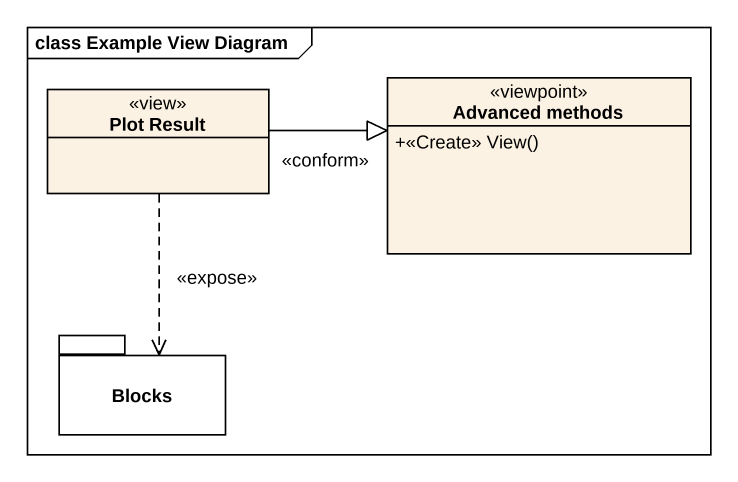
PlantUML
@startuml
mainframe class Example View Diagram
hide circle
hide empty members
skinparam classAttributeIconSize 0
class "Plot Result" as Plot_Result <<view>>
class "Advanced methods" as Advanced_methods <<viewpoint>> {
  +<<Create>> View()
}
package Blocks {
}
Plot_Result -right-|> Advanced_methods : <<conform>>
Plot_Result ..> Blocks : <<expose>>
@enduml
